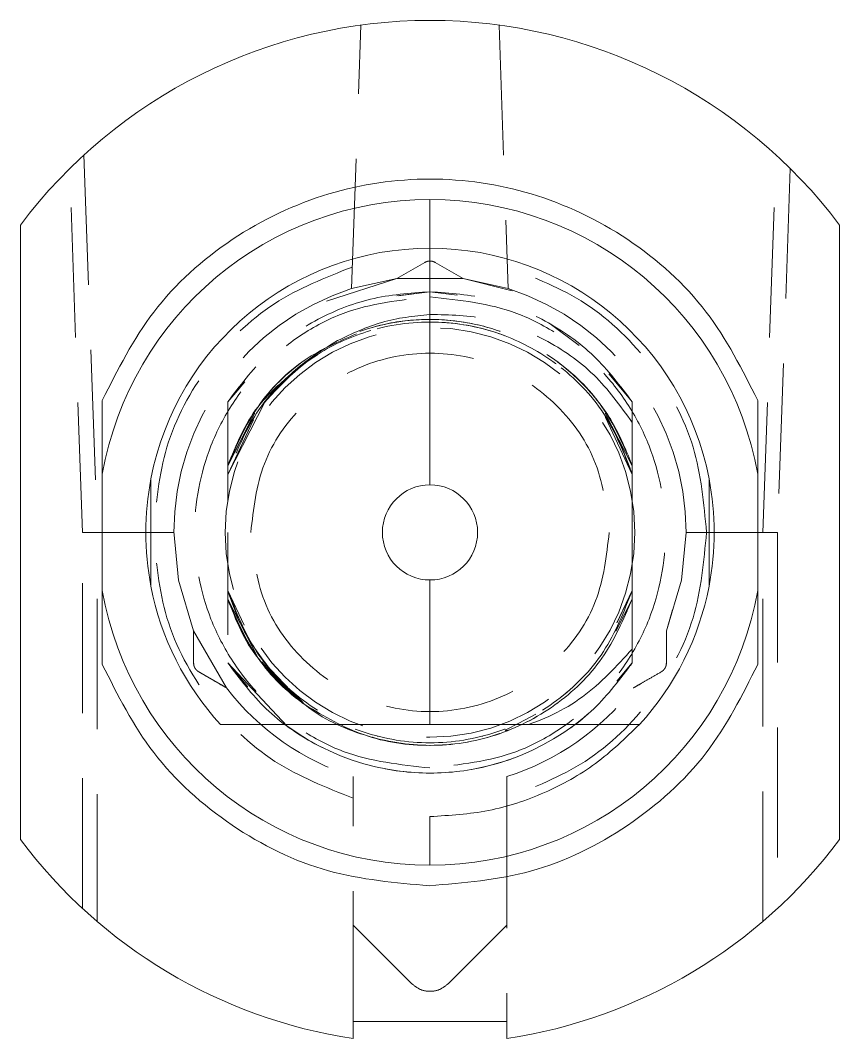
# Model space of a CAD drawing. Header units: millimetres. Extents: x 5 to 589, y 5 to 415.
# Drawn here: x 157.67 to 165.67, y 184.44 to 194.38 of the extents above; entities that cross this region are included whole.
import ezdxf

# ---------------------------------------------------------------- set-up
doc = ezdxf.new("R2010")
doc.units = ezdxf.units.MM
doc.linetypes.add('HIDDEN', pattern=[1.905, 1.27, -0.635])

msp = doc.modelspace()

# ---------------------------------------------------------------- linework, layer by layer
at = {"color": 7, "linetype": 'HIDDEN', "lineweight": 0}
for p, q in [((160.907, 191.764), (160.9969, 194.3381)), ((162.3469, 194.3381), (162.4368, 191.764)), ((158.2932, 193.0696), (158.4219, 189.3839)), ((164.9219, 189.3839), (165.0506, 193.0696)), ((158.2775, 189.3839), (158.1534, 192.9364)), ((165.1904, 192.9364), (165.0663, 189.3839)), ((161.3491, 191.863), (161.6219, 192.0205)), ((161.7219, 192.0205), (161.9948, 191.863)), ((161.3491, 191.863), (160.6609, 191.6428)), ((160.907, 191.764), (161.3491, 191.863)), ((161.9948, 191.863), (161.3491, 191.863)), ((161.9948, 191.863), (162.4368, 191.764)), ((162.4727, 191.7439), (161.9948, 191.863)), ((161.6719, 191.7339), (161.3482, 191.6933)), ((161.6719, 191.7339), (161.3616, 191.695)), ((161.9369, 191.7007), (161.6719, 191.7339)), ((163.1285, 191.2084), (162.8469, 191.4191)), ((163.6469, 190.6574), (163.4177, 190.9309)), ((159.8624, 190.8548), (159.6969, 190.6574)), ((159.8137, 190.7967), (159.6969, 190.6574)), ((159.6969, 190.3848), (159.6969, 190.6574)), ((159.6969, 190.6574), (159.6969, 190.0348)), ((159.6969, 189.9499), (160.0582, 190.6554)), ((163.6469, 190.0348), (163.6469, 190.6574)), ((159.697, 190.0348), (159.9613, 190.5488)), ((159.9613, 190.5488), (159.697, 190.0348)), ((159.697, 190.0348), (159.9613, 190.5488)), ((163.6469, 190.0348), (163.3835, 190.5471)), ((159.6969, 189.9499), (159.9185, 190.4198)), ((159.9185, 190.4197), (159.6969, 189.9499)), ((159.697, 189.9499), (159.9478, 190.482)), ((159.9478, 190.482), (159.697, 189.9499)), ((159.697, 189.9499), (159.9478, 190.482)), ((159.9478, 190.482), (159.697, 189.9499)), ((159.9268, 190.4818), (159.697, 190.0348)), ((163.3845, 190.5064), (163.6469, 189.9499)), ((163.6469, 189.9499), (163.3845, 190.5064)), ((163.3845, 190.5064), (163.6469, 189.9499)), ((163.6469, 189.9499), (163.3845, 190.5064)), ((163.6469, 189.6991), (163.6469, 190.4565)), ((163.6469, 190.4565), (163.6469, 190.0348)), ((159.6969, 189.9499), (159.6969, 189.6991)), ((158.9469, 189.9083), (158.9469, 189.9083)), ((163.6469, 189.0687), (163.6469, 189.6991)), ((158.4219, 189.3839), (158.2775, 189.3839)), ((158.2776, 185.7126), (158.2776, 189.3839)), ((158.9719, 189.3839), (158.4219, 189.3839)), ((158.9719, 189.3839), (159.1719, 189.3839)), ((159.6969, 189.3839), (159.6969, 189.1158)), ((164.1719, 189.3839), (164.3719, 189.3839)), ((164.9219, 189.3839), (164.3719, 189.3839)), ((164.9219, 189.3839), (165.0663, 189.3839)), ((165.0663, 189.3839), (165.0663, 185.7126)), ((159.6969, 189.3023), (159.6969, 189.0687)), ((159.6969, 189.0687), (159.6969, 188.8179)), ((163.6469, 188.1104), (163.6469, 189.0687)), ((158.4219, 188.7336), (158.4219, 185.5842)), ((159.8568, 188.4789), (159.6969, 188.8179)), ((159.6969, 188.8179), (159.8568, 188.4789)), ((159.6969, 188.383), (159.6969, 188.733)), ((159.9909, 188.1613), (159.6969, 188.733)), ((159.6969, 188.733), (159.8209, 188.4919)), ((159.9909, 188.1612), (159.697, 188.733)), ((163.485, 188.4182), (163.6469, 188.733)), ((163.6469, 188.8179), (163.4973, 188.5006)), ((163.4994, 188.505), (163.6469, 188.8179)), ((163.6469, 188.5306), (163.6469, 188.733)), ((163.6469, 188.733), (163.6469, 188.383)), ((164.9219, 185.5842), (164.9219, 188.7336)), ((163.9803, 188.424), (164.0383, 188.6262)), ((159.3636, 188.424), (159.6864, 187.8648)), ((163.9803, 188.424), (163.9803, 188.1089)), ((160.2743, 187.4947), (159.6969, 188.1104)), ((159.6969, 188.1104), (159.8947, 187.8744)), ((163.4975, 187.9321), (163.6469, 188.1104)), ((159.6864, 187.8648), (159.4136, 188.0223)), ((160.9219, 184.6089), (160.9219, 186.7902)), ((162.4219, 186.7902), (162.4219, 184.6089)), ((161.4951, 184.9758), (160.9219, 185.549)), ((162.4219, 185.549), (161.8487, 184.9758))]:
    msp.add_line(p, q, dxfattribs=at)
at = {"color": 7, "linetype": 'Continuous', "lineweight": 15}
for p, q in [((161.6719, 192.1589), (161.6719, 192.6339)), ((157.6719, 192.3839), (157.6719, 186.3839)), ((165.6719, 186.3839), (165.6719, 192.3839)), ((161.6719, 192.1589), (161.6719, 189.8487)), ((161.6719, 188.9191), (161.6719, 187.5089)), ((161.6719, 186.1339), (161.6719, 186.6089)), ((160.9219, 184.6089), (162.4219, 184.6089)), ((160.9219, 184.4405), (160.9219, 184.6089)), ((162.4219, 184.4405), (162.4219, 184.6089))]:
    msp.add_line(p, q, dxfattribs=at)
at = {"color": 7, "linetype": 'HIDDEN', "lineweight": 0, "flags": 128}
for points in [[(162.6992, 191.1631), (162.6992, 191.1631)], [(159.6969, 190.6574), (159.6969, 190.6574)], [(163.6469, 190.6574), (163.6469, 190.6574)], [(163.6469, 190.6574), (163.6469, 190.6574)], [(163.6469, 190.6574), (163.6469, 190.6574)], [(163.6469, 190.6574), (163.6469, 190.6574)], [(163.6469, 190.6574), (163.6469, 190.6574)], [(163.6469, 190.6574), (163.6469, 190.6574)], [(163.6469, 190.6574), (163.6469, 190.6574)], [(163.4511, 190.4111), (163.4511, 190.4111)], [(159.6969, 189.9499), (159.6969, 189.9499)], [(159.6969, 189.9499), (159.6969, 189.9499)], [(159.6969, 189.9499), (159.6969, 189.9499)], [(159.6969, 189.9499), (159.6969, 189.9499)], [(159.6969, 189.9499), (159.6969, 189.9499)], [(159.6969, 189.9499), (159.6969, 189.9499)], [(159.6969, 189.9499), (159.6969, 189.9499)], [(159.6969, 189.9499), (159.6969, 189.9499)], [(163.6469, 189.6991), (163.6469, 189.6991)], [(159.3636, 188.424), (159.2157, 188.9183), (159.1719, 189.3924)], [(164.1719, 189.3839), (164.1282, 188.9183), (163.9803, 188.424)], [(163.6469, 189.0687), (163.6469, 189.0687)], [(159.6969, 188.8179), (159.6969, 188.8179)], [(159.6969, 188.8179), (159.6969, 188.8179)], [(159.6969, 188.8179), (159.6969, 188.8179)], [(159.6969, 188.8179), (159.6969, 188.8179)], [(159.6969, 188.8179), (159.6969, 188.8179)], [(159.6969, 188.1104), (159.6969, 188.1104)], [(163.6469, 188.1104), (163.6469, 188.1104)], [(163.6469, 188.1104), (163.6469, 188.1104)], [(163.6469, 188.1104), (163.6469, 188.1104)], [(163.6469, 188.1104), (163.6469, 188.1104)], [(163.6469, 188.1104), (163.6469, 188.1104)], [(163.6469, 188.1104), (163.6469, 188.1104)], [(163.6469, 188.1104), (163.6469, 188.1104)], [(163.6469, 188.1104), (163.6469, 188.1104)], [(162.448, 187.4547), (162.4194, 187.4509), (162.4105, 187.4508), (162.4092, 187.451), (162.4083, 187.4514), (162.4082, 187.4516), (162.4081, 187.4516), (162.4081, 187.4517), (162.4081, 187.4517), (162.4081, 187.4517), (162.4081, 187.4517), (162.4081, 187.4517), (162.4081, 187.4516), (162.4081, 187.4514), (162.4081, 187.4513), (162.4081, 187.4513), (162.4081, 187.4513), (162.4081, 187.4513), (162.4081, 187.4513), (162.4081, 187.4514), (162.4081, 187.4516), (162.408, 187.4518), (162.408, 187.4519), (162.408, 187.4519), (162.4079, 187.452), (162.4079, 187.452), (162.4079, 187.452), (162.4079, 187.452), (162.4079, 187.4523), (162.408, 187.4527), (162.4084, 187.4533), (162.4113, 187.456), (162.5408, 187.5202), (162.7038, 187.6073)]]:
    msp.add_lwpolyline(points, dxfattribs=at)
at = {"color": 7, "linetype": 'HIDDEN', "lineweight": 0}
msp.add_circle((161.6719, 189.3839), 2, dxfattribs=at)
at = {"color": 7, "linetype": 'Continuous', "lineweight": 15}
for radius, start, end in [(5, 36.8699, 143.1301), (3.25, 90, 169.93673), (3.25, 10.06327, 90), (2.775, 90, 169.10705), (2.775, 10.89295, 90), (2.775, 169.10676, 190.89295), (0.4648, 90, 270), (0.4648, 270, 90), (2.775, 349.10668, 10.89376), (2.775, 190.89324, 222.50663), (2.775, 317.49336, 349.10705), (3.25, 190.06327, 270), (3.25, 270, 349.93673), (5, 216.8699, 261.37307), (5, 278.62693, 323.1301)]:
    msp.add_arc((161.6719, 189.3839), radius, start, end, dxfattribs=at)
at = {"color": 7, "linetype": 'HIDDEN', "lineweight": 0}
for radius, start, end in [(2.5, 107.81569, 180), (2.5, 0, 72.18431), (2.35, 233.50581, 327.18508), (2.5, 217.42024, 252.5424), (2.5, 287.4576, 322.57976)]:
    msp.add_arc((161.6719, 189.3839), radius, start, end, dxfattribs=at)
at = {"color": 7, "linetype": 'Continuous', "lineweight": 15}
for points, knots in [([(158.4719, 190.6733), (158.6229, 190.9723), (158.9316, 191.584), (159.7149, 192.2861), (160.6546, 192.7345), (161.6719, 192.8825), (162.6893, 192.7345), (163.6289, 192.2861), (164.4122, 191.584), (164.721, 190.9723), (164.8719, 190.6733)], [0, 0, 0, 0, 0.122203, 0.250001, 0.377797, 0.499999, 0.622203, 0.749999, 0.877797, 1, 1, 1, 1]), ([(158.4719, 189.9518), (158.4719, 189.9523), (158.4719, 189.9535), (158.4719, 189.9652), (158.4719, 190.0087), (158.4719, 190.2052), (158.4719, 190.4391), (158.4719, 190.6353), (158.4719, 190.6733)], [0, 0, 0, 0, 0.01693, 0.039302, 0.081695, 0.236196, 0.85216, 1, 1, 1, 1]), ([(164.8719, 189.9518), (164.8719, 189.9523), (164.8719, 189.9535), (164.8719, 189.9652), (164.8719, 190.0087), (164.8719, 190.2052), (164.8719, 190.4391), (164.8719, 190.6353), (164.8719, 190.6733)], [0, 0, 0, 0, 0.01693, 0.039302, 0.081695, 0.236196, 0.85216, 1, 1, 1, 1]), ([(158.4719, 188.816), (158.4719, 188.9919), (158.4719, 189.3444), (158.4719, 189.7375), (158.4719, 189.9299), (158.4719, 189.9518)], [0, 0, 0, 0, 0.469102, 0.939615, 1, 1, 1, 1]), ([(164.8719, 188.816), (164.8719, 188.9919), (164.8719, 189.3444), (164.8719, 189.7375), (164.8719, 189.9299), (164.8719, 189.9518)], [0, 0, 0, 0, 0.469102, 0.939615, 1, 1, 1, 1]), ([(158.9469, 189.9083), (158.9469, 189.6182), (158.9469, 189.2651), (158.9469, 188.9209), (158.9469, 188.8595)], [0, 0, 0, 0, 0.821487, 1, 1, 1, 1]), ([(164.3969, 188.8595), (164.3969, 189.1496), (164.3969, 189.5027), (164.3969, 189.8469), (164.3969, 189.9083)], [0, 0, 0, 0, 0.821496, 1, 1, 1, 1]), ([(158.4719, 188.0945), (158.4719, 188.229), (158.4719, 188.4028), (158.4719, 188.5971), (158.4719, 188.6777), (158.4719, 188.7317), (158.4719, 188.7713), (158.4719, 188.7975), (158.4719, 188.8115), (158.4719, 188.8156), (158.4719, 188.8159), (158.4719, 188.816)], [0, 0, 0, 0, 0.52193, 0.674704, 0.779639, 0.851731, 0.901666, 0.954564, 0.975881, 0.993095, 1, 1, 1, 1]), ([(164.8719, 188.0945), (164.8719, 188.229), (164.8719, 188.4028), (164.8719, 188.5971), (164.8719, 188.6777), (164.8719, 188.7317), (164.8719, 188.7713), (164.8719, 188.7975), (164.8719, 188.8115), (164.8719, 188.8156), (164.8719, 188.8159), (164.8719, 188.816)], [0, 0, 0, 0, 0.52193, 0.674704, 0.779639, 0.851731, 0.901666, 0.954564, 0.975881, 0.993095, 1, 1, 1, 1]), ([(161.6659, 185.9339), (161.3324, 185.9625), (160.6502, 186.0211), (159.7125, 186.4873), (158.9308, 187.1842), (158.6226, 187.7956), (158.4719, 188.0945)], [0, 0, 0, 0, 0.2444225, 0.4999997, 0.7555768, 1, 1, 1, 1]), ([(164.8719, 188.0945), (164.7208, 187.7948), (164.4115, 187.1816), (163.6265, 186.4836), (162.6849, 186.0181), (162.0004, 185.9615), (161.6659, 185.9339)], [0, 0, 0, 0, 0.244391, 0.500002, 0.755612, 1, 1, 1, 1]), ([(159.6262, 187.5089), (160.0638, 187.5089), (160.6668, 187.5089), (161.4556, 187.5089), (161.6719, 187.5089)], [0, 0, 0, 0, 0.725758, 1, 1, 1, 1]), ([(161.6719, 187.5089), (161.8668, 187.5089), (162.3713, 187.5089), (163.053, 187.5089), (163.502, 187.5089), (163.7177, 187.5089)], [0, 0, 0, 0, 0.246526, 0.638137, 1, 1, 1, 1]), ([(161.6719, 186.6089), (161.8637, 186.6203), (162.2472, 186.6432), (162.7964, 186.828), (163.3037, 187.1079), (163.5797, 187.3752), (163.7177, 187.5089)], [0, 0, 0, 0, 0.250003, 0.500004, 0.749999, 1, 1, 1, 1])]:
    msp.add_open_spline(points, degree=3, knots=knots, dxfattribs=at)
at = {"color": 7, "linetype": 'HIDDEN', "lineweight": 0}
for points, knots in [([(161.6219, 192.0205), (161.6298, 192.0243), (161.6456, 192.0319), (161.6719, 192.0349), (161.6982, 192.0319), (161.714, 192.0243), (161.7219, 192.0205)], [0, 0, 0, 0, 0.249919, 0.499934, 0.749949, 1, 1, 1, 1]), ([(160.9144, 191.9755), (160.651, 191.8717), (160.1098, 191.6586), (159.4762, 191.0297), (159.0503, 190.2451), (158.9976, 189.6659), (158.9719, 189.3839)], [0, 0, 0, 0, 0.243422, 0.499999, 0.756577, 1, 1, 1, 1]), ([(164.3719, 189.3839), (164.3462, 189.6659), (164.2935, 190.2451), (163.8676, 191.0297), (163.234, 191.6586), (162.6929, 191.8717), (162.4294, 191.9755)], [0, 0, 0, 0, 0.243422, 0.500001, 0.756577, 1, 1, 1, 1]), ([(161.6719, 191.7339), (161.4763, 191.7198), (161.0852, 191.6917), (160.537, 191.4661), (160.0504, 191.1276), (159.8147, 190.8142), (159.6969, 190.6574)], [0, 0, 0, 0, 0.249998, 0.499997, 0.749999, 1, 1, 1, 1]), ([(161.6719, 191.7339), (161.4763, 191.7198), (161.0852, 191.6917), (160.537, 191.4661), (160.0504, 191.1276), (159.8147, 190.8142), (159.6969, 190.6574)], [0, 0, 0, 0, 0.249998, 0.499997, 0.749999, 1, 1, 1, 1]), ([(163.6469, 190.6574), (163.5291, 190.8142), (163.2935, 191.1276), (162.8068, 191.4661), (162.2586, 191.6917), (161.8675, 191.7198), (161.6719, 191.7339)], [0, 0, 0, 0, 0.25, 0.499997, 0.749996, 1, 1, 1, 1]), ([(163.6469, 190.6574), (163.5291, 190.8142), (163.2935, 191.1276), (162.8068, 191.4661), (162.2586, 191.6917), (161.8675, 191.7198), (161.6719, 191.7339)], [0, 0, 0, 0, 0.25, 0.499997, 0.749996, 1, 1, 1, 1]), ([(161.6719, 187.0839), (161.3827, 187.1148), (160.9362, 187.1625), (160.4001, 187.4488), (160.0346, 187.746), (159.7354, 188.112), (159.4581, 188.648), (159.3161, 189.3839), (159.4581, 190.1196), (159.7353, 190.6557), (160.0344, 191.0216), (160.3999, 191.3189), (160.9361, 191.6053), (161.3827, 191.653), (161.6719, 191.6839)], [0, 0, 0, 0, 0.11972, 0.184823, 0.25, 0.315102, 0.380278, 0.5, 0.619721, 0.684823, 0.75, 0.815103, 0.88028, 1, 1, 1, 1]), ([(161.6719, 191.6839), (161.9611, 191.653), (162.4076, 191.6053), (162.9438, 191.319), (163.3092, 191.0218), (163.6084, 190.6558), (163.8857, 190.1198), (164.0277, 189.3839), (163.8858, 188.6481), (163.6085, 188.1121), (163.3095, 187.7462), (162.9439, 187.4489), (162.4078, 187.1625), (161.9611, 187.1148), (161.6719, 187.0839)], [0, 0, 0, 0, 0.1197221, 0.1848246, 0.2500009, 0.3151015, 0.3802791, 0.5000001, 0.6197211, 0.6848235, 0.7499992, 0.8151016, 0.880278, 1, 1, 1, 1]), ([(160.7674, 191.2564), (160.91, 191.3244), (161.1969, 191.4613), (161.513, 191.4957), (161.6719, 191.513)], [0, 0, 0, 0, 0.4970614, 1, 1, 1, 1]), ([(163.6469, 190.4565), (163.5298, 190.6194), (163.297, 190.9431), (162.8039, 191.2839), (162.2525, 191.4977), (161.8646, 191.5079), (161.6719, 191.513)], [0, 0, 0, 0, 0.255054, 0.506735, 0.755053, 1, 1, 1, 1]), ([(159.6969, 190.0348), (159.7836, 190.2347), (159.9571, 190.6346), (160.4354, 191.0958), (161.0203, 191.3951), (161.6719, 191.4976), (162.3236, 191.3951), (162.9084, 191.0958), (163.3868, 190.6346), (163.5602, 190.2348), (163.6469, 190.0348)], [0, 0, 0, 0, 0.125, 0.250001, 0.375, 0.5, 0.624999, 0.75, 0.875, 1, 1, 1, 1]), ([(163.6469, 189.9499), (163.566, 190.1567), (163.4042, 190.5704), (162.9277, 191.0526), (162.3359, 191.3665), (161.6719, 191.4743), (161.0079, 191.3666), (160.4162, 191.0526), (159.9397, 190.5704), (159.7779, 190.1567), (159.6969, 189.9499)], [0, 0, 0, 0, 0.125001, 0.25, 0.374999, 0.500001, 0.625, 0.75, 0.875, 1, 1, 1, 1]), ([(160.0582, 190.6554), (160.1862, 190.7937), (160.4423, 191.0704), (160.9509, 191.3337), (161.5047, 191.458), (162.0732, 191.4251), (162.6118, 191.2403), (163.0774, 190.9156), (163.4484, 190.4794), (163.5807, 190.1264), (163.6469, 189.9499)], [0, 0, 0, 0, 0.125001, 0.25, 0.375002, 0.500003, 0.625001, 0.75, 0.875001, 1, 1, 1, 1]), ([(163.6469, 190.0348), (163.5921, 190.1721), (163.4825, 190.4466), (163.2125, 190.8025), (162.8794, 191.0966), (162.4901, 191.3127), (162.0642, 191.4424), (161.6213, 191.4775), (161.1777, 191.4243), (160.9042, 191.3123), (160.7674, 191.2564)], [0, 0, 0, 0, 0.125, 0.250001, 0.374999, 0.500002, 0.625002, 0.750001, 0.875, 1, 1, 1, 1]), ([(160.9548, 191.3234), (160.782, 191.2482), (160.41, 191.0863), (159.9582, 190.6317), (159.784, 190.2338), (159.6969, 190.0348)], [0, 0, 0, 0, 0.3025424, 0.6512744, 1, 1, 1, 1]), ([(160.7674, 191.2564), (160.6333, 191.1738), (160.3664, 191.0095), (160.1606, 190.773), (160.0582, 190.6554)], [0, 0, 0, 0, 0.502466, 1, 1, 1, 1]), ([(159.9219, 189.3839), (159.9482, 189.6129), (160.0008, 190.071), (160.4055, 190.6536), (160.984, 191.0428), (161.6719, 191.1795), (162.3599, 191.0428), (162.9383, 190.6535), (163.343, 190.071), (163.3956, 189.6129), (163.4219, 189.3839)], [0, 0, 0, 0, 0.125, 0.25, 0.375001, 0.5, 0.625001, 0.75, 0.875, 1, 1, 1, 1]), ([(159.6969, 190.0348), (159.7797, 190.2388), (159.9194, 190.5834), (160.1969, 190.8271), (160.3101, 190.9265)], [0, 0, 0, 0, 0.592113, 1, 1, 1, 1]), ([(159.6969, 189.9499), (159.6969, 189.9503), (159.6969, 189.951), (159.6969, 189.9579), (159.6969, 189.9845), (159.6969, 190.013), (159.6969, 190.0348)], [0, 0, 0, 0, 0.068868, 0.145414, 0.344908, 1, 1, 1, 1]), ([(159.6969, 190.0348), (159.6969, 190.0132), (159.6969, 189.9851), (159.6969, 189.9579), (159.6969, 189.951), (159.6969, 189.9502), (159.6969, 189.9499)], [0, 0, 0, 0, 0.659362, 0.85528, 0.930492, 1, 1, 1, 1]), ([(159.6969, 189.9499), (159.6969, 189.9503), (159.6969, 189.951), (159.6969, 189.9579), (159.6969, 189.9845), (159.6969, 190.013), (159.6969, 190.0348)], [0, 0, 0, 0, 0.068944, 0.145586, 0.345161, 1, 1, 1, 1]), ([(163.6469, 189.9499), (163.6469, 189.9502), (163.6469, 189.951), (163.6469, 189.9579), (163.6469, 189.9845), (163.6469, 190.013), (163.6469, 190.0348)], [0, 0, 0, 0, 0.068861, 0.145378, 0.34482, 1, 1, 1, 1]), ([(163.6469, 189.9499), (163.6469, 189.9503), (163.6469, 189.951), (163.6469, 189.9579), (163.6469, 189.9845), (163.6469, 190.013), (163.6469, 190.0348)], [0, 0, 0, 0, 0.068952, 0.145579, 0.345128, 1, 1, 1, 1]), ([(163.6469, 190.0348), (163.6469, 190.0132), (163.6469, 189.9851), (163.6469, 189.9578), (163.6469, 189.951), (163.6469, 189.9502), (163.6469, 189.9499)], [0, 0, 0, 0, 0.659588, 0.855428, 0.930563, 1, 1, 1, 1]), ([(160.9219, 186.7902), (160.6576, 186.8934), (160.1147, 187.1056), (159.4784, 187.7348), (159.0507, 188.5208), (158.9977, 189.1013), (158.9719, 189.3839)], [0, 0, 0, 0, 0.243394, 0.500001, 0.756607, 1, 1, 1, 1]), ([(163.4219, 189.3839), (163.3956, 189.1549), (163.343, 188.6968), (162.9383, 188.1142), (162.3599, 187.725), (161.6719, 187.5883), (160.984, 187.725), (160.4055, 188.1142), (160.0008, 188.6968), (159.9482, 189.1549), (159.9219, 189.3839)], [0, 0, 0, 0, 0.1250001, 0.2500004, 0.3749992, 0.5000005, 0.6249991, 0.7500001, 0.8750004, 1, 1, 1, 1]), ([(164.3719, 189.3839), (164.3461, 189.1013), (164.2932, 188.5208), (163.8654, 187.7348), (163.2291, 187.1056), (162.6862, 186.8934), (162.4219, 186.7902)], [0, 0, 0, 0, 0.2433923, 0.4999994, 0.7566094, 1, 1, 1, 1]), ([(159.6969, 188.8179), (159.6969, 188.8175), (159.6969, 188.8168), (159.6969, 188.8099), (159.6969, 188.7833), (159.6969, 188.7548), (159.6969, 188.733)], [0, 0, 0, 0, 0.0689, 0.145453, 0.344948, 1, 1, 1, 1]), ([(159.6969, 188.733), (159.6969, 188.7546), (159.6969, 188.7827), (159.6969, 188.8099), (159.6969, 188.8168), (159.6969, 188.8176), (159.6969, 188.8179)], [0, 0, 0, 0, 0.659465, 0.855344, 0.930515, 1, 1, 1, 1]), ([(159.6969, 188.8179), (159.7451, 188.6787), (159.8415, 188.4003), (160.0205, 188.1662), (160.11, 188.0492)], [0, 0, 0, 0, 0.5000003, 1, 1, 1, 1]), ([(159.6969, 188.8179), (159.7451, 188.6787), (159.8415, 188.4003), (160.0205, 188.1662), (160.11, 188.0492)], [0, 0, 0, 0, 0.499999, 1, 1, 1, 1]), ([(163.6469, 188.8179), (163.566, 188.6111), (163.4042, 188.1974), (162.9277, 187.7152), (162.3359, 187.4013), (161.6719, 187.2935), (161.0079, 187.4012), (160.4162, 187.7152), (159.9397, 188.1974), (159.7778, 188.6111), (159.6969, 188.8179)], [0, 0, 0, 0, 0.125, 0.25, 0.375002, 0.500001, 0.625001, 0.750001, 0.875001, 1, 1, 1, 1]), ([(159.6969, 188.8179), (159.7778, 188.6111), (159.9397, 188.1974), (160.4162, 187.7152), (161.0079, 187.4012), (161.6719, 187.2935), (162.3359, 187.4013), (162.9277, 187.7152), (163.4042, 188.1974), (163.566, 188.6111), (163.6469, 188.8179)], [0, 0, 0, 0, 0.124999, 0.249999, 0.374999, 0.499999, 0.624998, 0.75, 0.875, 1, 1, 1, 1]), ([(160.4352, 187.7122), (160.2725, 187.8537), (159.9473, 188.1367), (159.7804, 188.5342), (159.6969, 188.733)], [0, 0, 0, 0, 0.500001, 1, 1, 1, 1]), ([(160.2111, 187.9398), (160.1344, 188.0089), (159.8957, 188.2241), (159.7773, 188.5272), (159.6969, 188.733)], [0, 0, 0, 0, 0.321273, 1, 1, 1, 1]), ([(163.6469, 188.8179), (163.566, 188.6111), (163.4041, 188.1974), (162.9277, 187.7152), (162.3359, 187.4013), (161.6719, 187.2935), (161.0079, 187.4013), (160.4162, 187.7152), (159.9397, 188.1974), (159.7779, 188.6111), (159.697, 188.8179)], [0, 0, 0, 0, 0.1249997, 0.2499999, 0.3749989, 0.5000004, 0.6249991, 0.7500006, 0.8750003, 1, 1, 1, 1]), ([(159.697, 188.8179), (159.7779, 188.6111), (159.9397, 188.1974), (160.4162, 187.7152), (161.0079, 187.4013), (161.6719, 187.2935), (162.3359, 187.4013), (162.9277, 187.7152), (163.4041, 188.1974), (163.566, 188.6111), (163.6469, 188.8179)], [0, 0, 0, 0, 0.1249997, 0.2499994, 0.3750009, 0.4999996, 0.6250011, 0.7500001, 0.8750003, 1, 1, 1, 1]), ([(163.6469, 188.8179), (163.566, 188.6111), (163.4041, 188.1974), (162.9277, 187.7152), (162.3359, 187.4013), (161.6719, 187.2935), (161.0079, 187.4013), (160.4162, 187.7152), (159.9397, 188.1974), (159.7779, 188.6111), (159.697, 188.8179)], [0, 0, 0, 0, 0.125, 0.25, 0.374999, 0.500001, 0.625, 0.749999, 0.874998, 1, 1, 1, 1]), ([(159.697, 188.8179), (159.7779, 188.6111), (159.9397, 188.1974), (160.4162, 187.7152), (161.0079, 187.4013), (161.6719, 187.2935), (162.3359, 187.4013), (162.9277, 187.7152), (163.4041, 188.1974), (163.566, 188.6111), (163.6469, 188.8179)], [0, 0, 0, 0, 0.125002, 0.250001, 0.375, 0.499999, 0.625001, 0.75, 0.875, 1, 1, 1, 1]), ([(159.697, 188.733), (159.7837, 188.5331), (159.9571, 188.1332), (160.4354, 187.672), (161.0203, 187.3727), (161.6719, 187.2703), (162.3236, 187.3727), (162.9084, 187.672), (163.3868, 188.1332), (163.5602, 188.5331), (163.6469, 188.733)], [0, 0, 0, 0, 0.125, 0.249998, 0.375, 0.499999, 0.624998, 0.75, 0.875, 1, 1, 1, 1]), ([(163.6469, 188.733), (163.5602, 188.5331), (163.3868, 188.1332), (162.9084, 187.672), (162.3238, 187.3729), (161.6711, 187.2697), (161.0232, 187.3748), (160.4409, 187.6563), (160.1639, 187.969), (160.0314, 188.1185)], [0, 0, 0, 0, 0.144563, 0.289127, 0.433689, 0.578255, 0.722817, 0.867379, 1, 1, 1, 1]), ([(163.6469, 188.733), (163.5602, 188.5331), (163.3868, 188.1332), (162.9083, 187.672), (162.3239, 187.373), (161.6708, 187.2694), (161.0243, 187.3761), (160.4811, 187.631), (160.2338, 187.9055), (160.1321, 188.0184)], [0, 0, 0, 0, 0.149286, 0.298575, 0.447861, 0.597151, 0.746437, 0.895723, 1, 1, 1, 1]), ([(160.142, 188.0085), (160.2406, 187.8992), (160.485, 187.6284), (161.0244, 187.3762), (161.6708, 187.2693), (162.3239, 187.3729), (162.9084, 187.6719), (163.3868, 188.1332), (163.5602, 188.5331), (163.6469, 188.733)], [0, 0, 0, 0, 0.101377, 0.251149, 0.400917, 0.550689, 0.700461, 0.85023, 1, 1, 1, 1]), ([(163.6469, 188.733), (163.5602, 188.5331), (163.3868, 188.1332), (162.9083, 187.6719), (162.3239, 187.373), (161.6706, 187.269), (161.0254, 187.3774), (160.5124, 187.6108), (160.2883, 187.8554), (160.2111, 187.9398)], [0, 0, 0, 0, 0.153218, 0.306438, 0.459655, 0.612874, 0.76609, 0.91931, 1, 1, 1, 1]), ([(160.4532, 187.699), (160.6406, 187.5878), (161.0155, 187.3655), (161.6732, 187.2722), (162.3232, 187.3722), (162.9085, 187.6722), (163.3867, 188.1332), (163.5602, 188.5331), (163.6469, 188.733)], [0, 0, 0, 0, 0.166668, 0.333333, 0.500002, 0.666667, 0.833335, 1, 1, 1, 1]), ([(163.6469, 188.733), (163.6469, 188.7546), (163.6469, 188.7827), (163.6469, 188.8099), (163.6469, 188.8168), (163.6469, 188.8175), (163.6469, 188.8179)], [0, 0, 0, 0, 0.659316, 0.855272, 0.930515, 1, 1, 1, 1]), ([(163.6469, 188.8179), (163.6469, 188.8175), (163.6469, 188.8168), (163.6469, 188.81), (163.6469, 188.7833), (163.6469, 188.7548), (163.6469, 188.733)], [0, 0, 0, 0, 0.068838, 0.145316, 0.344692, 1, 1, 1, 1]), ([(163.6469, 188.733), (163.6469, 188.7546), (163.6469, 188.7827), (163.6469, 188.8099), (163.6469, 188.8168), (163.6469, 188.8176), (163.6469, 188.8179)], [0, 0, 0, 0, 0.65957, 0.855371, 0.930532, 1, 1, 1, 1]), ([(159.3636, 188.1089), (159.3636, 188.1909), (159.3636, 188.2993), (159.3636, 188.3958), (159.3636, 188.4204), (159.3636, 188.4228), (159.3636, 188.424)], [0, 0, 0, 0, 0.638716, 0.843746, 0.925, 1, 1, 1, 1]), ([(163.9803, 188.1089), (163.9803, 188.1909), (163.9803, 188.2993), (163.9803, 188.3958), (163.9803, 188.4204), (163.9803, 188.4228), (163.9803, 188.424)], [0, 0, 0, 0, 0.63868, 0.84374, 0.924997, 1, 1, 1, 1]), ([(163.6469, 188.2449), (163.4942, 188.0781), (163.1887, 187.7443), (162.7363, 187.5302), (162.4837, 187.464), (162.448, 187.4546)], [0, 0, 0, 0, 0.4618253, 0.9241372, 1, 1, 1, 1]), ([(159.4136, 188.0223), (159.4063, 188.0272), (159.3919, 188.037), (159.3761, 188.0584), (159.3655, 188.0828), (159.3642, 188.1002), (159.3636, 188.1089)], [0, 0, 0, 0, 0.250819, 0.499966, 0.749196, 1, 1, 1, 1]), ([(159.3636, 188.1089), (159.3639, 188.1012), (159.3643, 188.0908), (159.3698, 188.0735), (159.3735, 188.0652), (159.3766, 188.0594), (159.3801, 188.0537), (159.3855, 188.0461), (159.398, 188.0321), (159.4069, 188.0265), (159.4136, 188.0223)], [0, 0, 0, 0, 0.300149, 0.406681, 0.452606, 0.495859, 0.540118, 0.586728, 0.694556, 1, 1, 1, 1]), ([(159.6969, 188.1104), (159.8147, 187.9538), (160.0504, 187.6406), (160.537, 187.2999), (161.0852, 187.0826), (161.6719, 187.0095), (162.2586, 187.0826), (162.8068, 187.2999), (163.2935, 187.6406), (163.5291, 187.9538), (163.6469, 188.1104)], [0, 0, 0, 0, 0.125, 0.250001, 0.375001, 0.5, 0.625002, 0.750002, 0.875, 1, 1, 1, 1]), ([(160.11, 188.0492), (160.1966, 187.9571), (160.2983, 187.849), (160.4119, 187.7448), (160.4314, 187.7229), (160.4353, 187.716), (160.4356, 187.7136), (160.4355, 187.7127), (160.4353, 187.7123), (160.4352, 187.7122)], [0, 0, 0, 0, 0.805369, 0.945965, 0.982698, 0.993229, 0.996922, 0.998502, 1, 1, 1, 1]), ([(163.9803, 188.1089), (163.9796, 188.1002), (163.9783, 188.0828), (163.9678, 188.0584), (163.9519, 188.037), (163.9375, 188.0272), (163.9303, 188.0223)], [0, 0, 0, 0, 0.250832, 0.500016, 0.749172, 1, 1, 1, 1]), ([(163.9303, 188.0223), (163.9368, 188.0264), (163.9456, 188.032), (163.9578, 188.0454), (163.9631, 188.0528), (163.9667, 188.0583), (163.9698, 188.0642), (163.9737, 188.0727), (163.9796, 188.0905), (163.98, 188.1011), (163.9803, 188.1089)], [0, 0, 0, 0, 0.3001256, 0.4066805, 0.4525858, 0.4958806, 0.5401064, 0.5867307, 0.6945291, 1, 1, 1, 1]), ([(159.4136, 188.0223), (159.4846, 187.9813), (159.5785, 187.9271), (159.662, 187.8789), (159.6833, 187.8665), (159.6854, 187.8653), (159.6864, 187.8648)], [0, 0, 0, 0, 0.6387149, 0.8437532, 0.9250037, 1, 1, 1, 1]), ([(163.6574, 187.8648), (163.6584, 187.8653), (163.6605, 187.8666), (163.682, 187.8789), (163.7342, 187.9091), (163.8212, 187.9593), (163.892, 188.0002), (163.9303, 188.0223)], [0, 0, 0, 0, 0.074116, 0.1549255, 0.3599082, 0.6537069, 1, 1, 1, 1]), ([(160.9219, 186.7902), (160.9219, 186.8179), (160.9219, 186.873), (160.9219, 186.9412), (160.9219, 186.9904), (160.9219, 186.9962), (160.9219, 186.999)], [0, 0, 0, 0, 0.258107, 0.512596, 0.755593, 1, 1, 1, 1]), ([(162.4219, 186.7902), (162.4219, 186.818), (162.4219, 186.8732), (162.4219, 186.9414), (162.4219, 186.9904), (162.4219, 186.9962), (162.4219, 186.999)], [0, 0, 0, 0, 0.2586123, 0.5136189, 0.7560909, 1, 1, 1, 1]), ([(161.8487, 184.9758), (161.8229, 184.9553), (161.7712, 184.9143), (161.6719, 184.8968), (161.5726, 184.9143), (161.521, 184.9553), (161.4951, 184.9758)], [0, 0, 0, 0, 0.249998, 0.500019, 0.750002, 1, 1, 1, 1])]:
    msp.add_open_spline(points, degree=3, knots=knots, dxfattribs=at)

doc.saveas('drawing.dxf')
